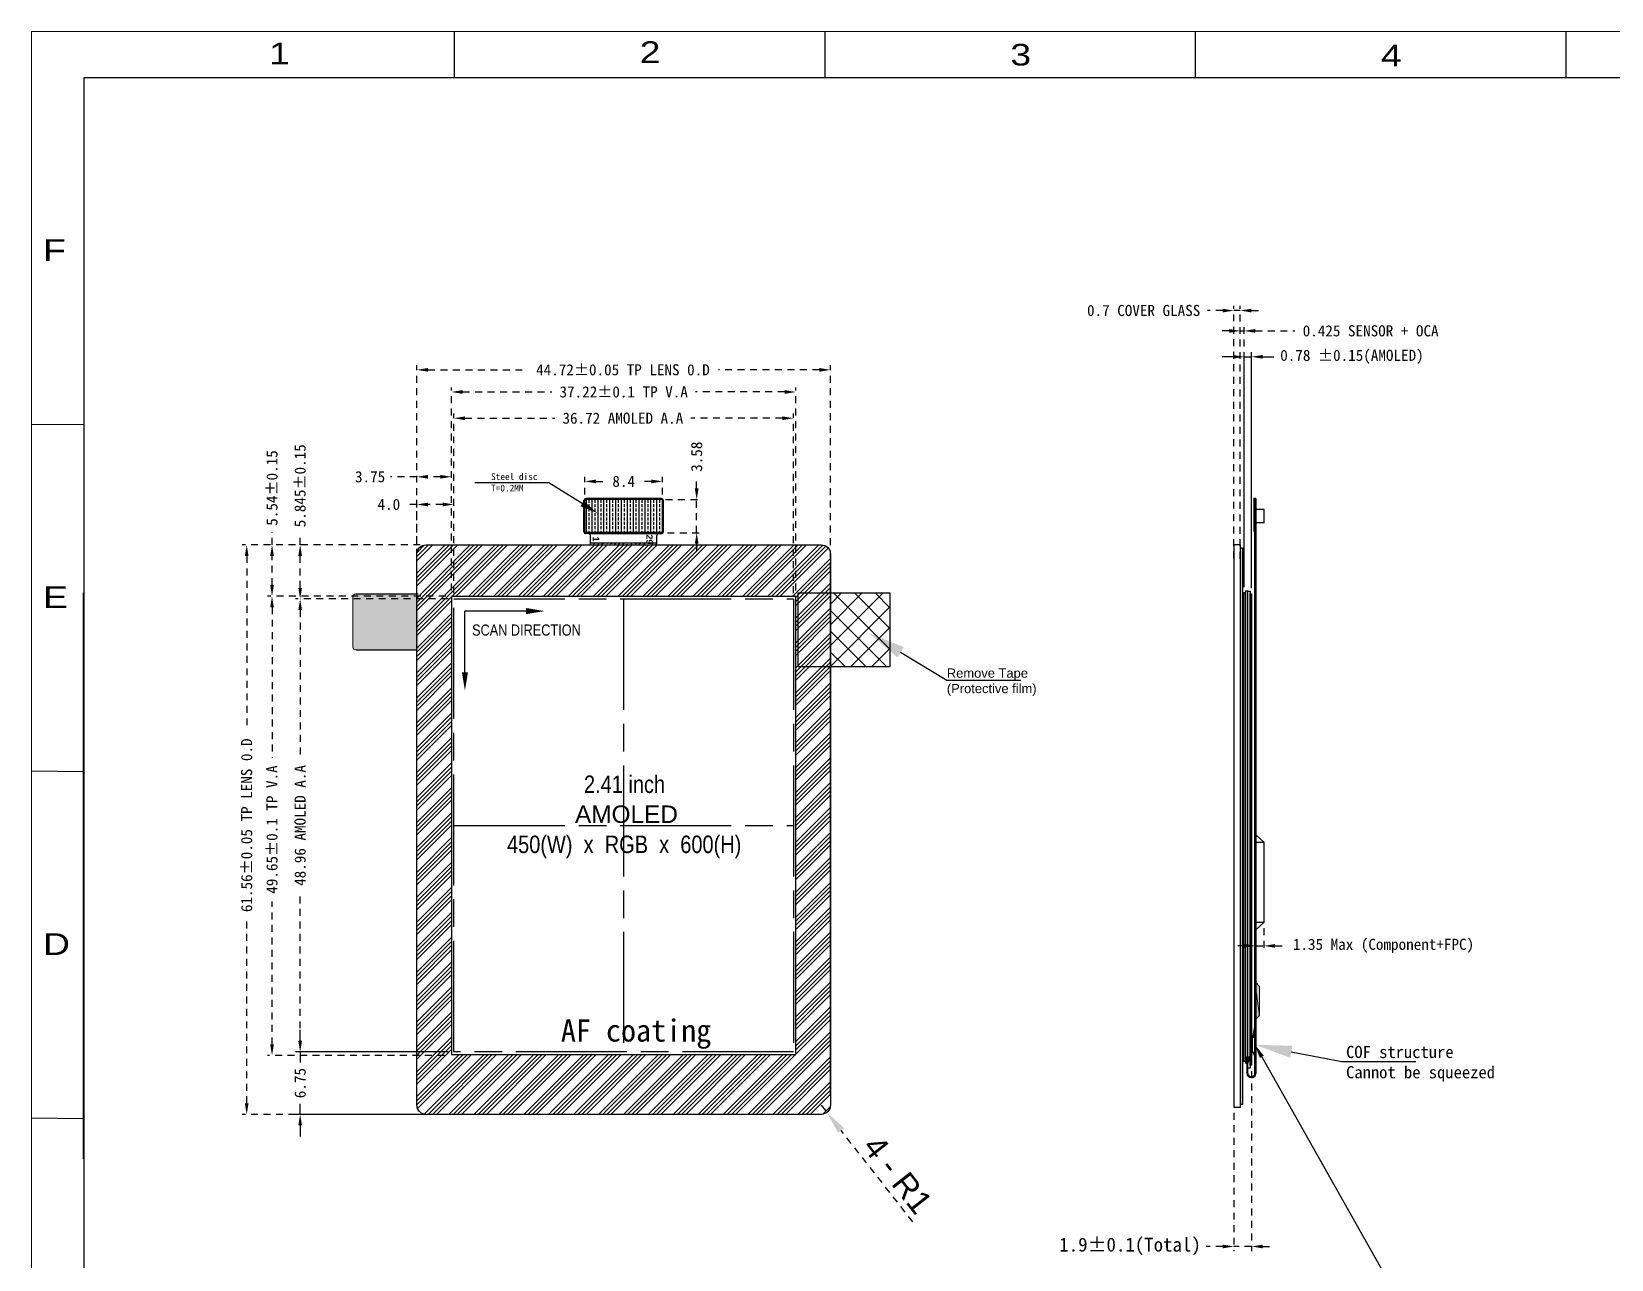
# Model space of a CAD drawing. Header units: millimetres. Extents: x 13 to 345, y 14 to 248.
# Drawn here: x 13.4 to 184.2, y 115.6 to 248.3 of the extents above; entities that cross this region are included whole.
import ezdxf
from ezdxf import colors
from ezdxf.entities.mleader import LeaderData, LeaderLine
from ezdxf.math import Vec2, Vec3

# ---------------------------------------------------------------- set-up
doc = ezdxf.new("R2010")
doc.units = ezdxf.units.MM
doc.linetypes.add('AM_ISO08W050', pattern=[18, 12, -1.5, 3, -1.5])
doc.linetypes.add('JIS_02_0.7', pattern=[1.35, 0.75, -0.6])
doc.layers.get('Defpoints').update_dxf_attribs({"lineweight": 13})
for name, color, linetype in [('BL', 7, 'Continuous'), ('C00-00-00', 7, 'Continuous'), ('Cover lens', 6, 'Continuous'), ('DIM', 120, 'Continuous'), ('TEXT', 2, 'Continuous')]:
    doc.layers.add(name, color=color, linetype=linetype)
doc.layers.add('C00-FF-00', color=3, linetype='Continuous', true_color=0x00ff00)
doc.styles.add('Arial_Bold', font='arialbd.ttf', dxfattribs={"height": 0.2})
doc.styles.get("Standard").update_dxf_attribs({"font": 'arial.ttf'})
doc.styles.add('TEXTSTYLE_1', font='gdt_____.ttf', dxfattribs={"width": 0.8})
doc.styles.add('宋体', font='SimSun.ttf')
doc.styles.add('數字', font='ARIALN.TTF')
doc.styles.add('样式 1', font='SimSun.ttf')
doc.dimstyles.new('ISO-25', dxfattribs={"dimtxt": 2.5, "dimasz": 2.5, "dimexe": 1.25, "dimexo": 0.625, "dimtad": 1, "dimtxsty": 'Standard', "dimcen": 2.5, "dimadec": 0, "dimazin": 0, "dimtfac": 1, "dimtmove": 0, "dimatfit": 3, "dimfxl": 1, "dimarcsym": 0})
doc.dimstyles.new('ISO-25$0', dxfattribs={"dimtxt": 1.2, "dimasz": 1.2, "dimexe": 0.5, "dimexo": 0.625, "dimtad": 0, "dimdsep": 46, "dimtxsty": '宋体', "dimcen": 2.5, "dimclrd": 4, "dimclre": 4, "dimclrt": 4, "dimadec": 0, "dimazin": 0, "dimtp": 1.2, "dimtm": 1.2, "dimtfac": 1, "dimtmove": 0, "dimatfit": 3, "dimfxl": 1, "dimtolj": 1, "dimarcsym": 0})
pattern_1 = [(90, (179.4382, 106.902), (-0.635, 2e-16), []), (90, (179.1207, 106.902), (-0.635, 2e-16), [0.3175, -0.15875])]

# ---------------------------------------------------------------- blocks, each defined once
blk = doc.blocks.new('*D134')
at = {"color": 4, "linetype": 'JIS_02_0.7', "lineweight": -2, "transparency": 16777216}
for p, q in [((142.9, 215.97), (141.7, 215.97)), ((144.1, 191.34), (144.1, 216.47)), ((144.1, 215.97), (144.53, 215.97)), ((144.53, 191.34), (144.53, 216.47)), ((145.73, 215.97), (149.99, 215.97))]:
    blk.add_line(p, q, dxfattribs=at)
at = {"color": 4, "linetype": 'JIS_02_0.7', "transparency": 16777216}
for points in [[(142.9, 216.17), (142.9, 215.77), (144.1, 215.97)], [(145.73, 216.17), (145.73, 215.77), (144.53, 215.97)]]:
    blk.add_solid(points, dxfattribs=at)
at = {"layer": 'Defpoints', "color": 0, "linetype": 'JIS_02_0.7', "transparency": 16777216}
for p in [(144.53, 215.97), (144.1, 190.71), (144.53, 190.71)]:
    blk.add_point(p, dxfattribs=at)
at = {"color": 4, "linetype": 'JIS_02_0.7', "transparency": 16777216, "insert": (158.19, 215.97), "char_height": 1.2, "attachment_point": 5, "style": '宋体'}
blk.add_mtext('\\A1;0.425 SENSOR + OCA', dxfattribs=at)
blk = doc.blocks.new('*D133')
at = {"color": 4, "linetype": 'JIS_02_0.7', "lineweight": -2, "transparency": 16777216}
for p, q in [((143.4, 191.36), (143.4, 218.67)), ((144.1, 191.34), (144.1, 218.67)), ((142.2, 218.17), (140.55, 218.17)), ((144.1, 218.17), (143.4, 218.17)), ((145.3, 218.17), (146.5, 218.17))]:
    blk.add_line(p, q, dxfattribs=at)
at = {"color": 4, "linetype": 'JIS_02_0.7', "transparency": 16777216}
for points in [[(142.2, 218.37), (142.2, 217.97), (143.4, 218.17)], [(145.3, 218.37), (145.3, 217.97), (144.1, 218.17)]]:
    blk.add_solid(points, dxfattribs=at)
at = {"layer": 'Defpoints', "color": 0, "linetype": 'JIS_02_0.7', "transparency": 16777216}
for p in [(144.1, 218.17), (143.4, 190.74), (144.1, 190.71)]:
    blk.add_point(p, dxfattribs=at)
at = {"color": 4, "linetype": 'JIS_02_0.7', "transparency": 16777216, "insert": (133.65, 218.17), "char_height": 1.2, "attachment_point": 5, "style": '宋体'}
blk.add_mtext('\\A1;0.7 COVER GLASS', dxfattribs=at)
blk = doc.blocks.new('*D135')
at = {"color": 0, "linetype": 'JIS_02_0.7', "lineweight": -2, "transparency": 16777216}
for p, q in [((98.79, 132.28), (99.4, 131.5)), ((108.7, 119.65), (100.95, 129.53))]:
    blk.add_line(p, q, dxfattribs=at)
at = {"color": 0, "linetype": 'JIS_02_0.7', "transparency": 16777216}
blk.add_solid([(101.27, 129.79), (100.62, 129.27), (99.4, 131.5)], dxfattribs=at)
at = {"layer": 'Defpoints', "color": 0, "linetype": 'JIS_02_0.7', "transparency": 16777216}
for p in [(98.79, 132.28), (99.4, 131.5)]:
    blk.add_point(p, dxfattribs=at)
at = {"color": 0, "linetype": 'JIS_02_0.7', "transparency": 16777216, "insert": (107.08, 124.77), "char_height": 2.5, "attachment_point": 5, "rotation": 308.1144}
blk.add_mtext('4 - R1', dxfattribs=at)
blk = doc.blocks.new('*D136')
at = {"color": 4, "lineweight": -2, "transparency": 16777216}
for p, q in [((144.53, 188.27), (144.53, 213.67)), ((145.31, 188.17), (145.31, 213.67)), ((143.33, 213.17), (142.13, 213.17)), ((144.53, 213.17), (145.31, 213.17)), ((146.51, 213.17), (147.71, 213.17))]:
    blk.add_line(p, q, dxfattribs=at)
at = {"color": 4, "transparency": 16777216}
for points in [[(143.33, 213.37), (143.33, 212.97), (144.53, 213.17)], [(146.51, 213.37), (146.51, 212.97), (145.31, 213.17)]]:
    blk.add_solid(points, dxfattribs=at)
at = {"layer": 'Defpoints', "color": 0, "transparency": 16777216}
for p in [(145.31, 213.17), (144.53, 187.64), (145.31, 187.54)]:
    blk.add_point(p, dxfattribs=at)
at = {"color": 4, "transparency": 16777216, "insert": (156.17, 213.17), "char_height": 1.2, "attachment_point": 5, "style": '宋体'}
blk.add_mtext('\\A1;0.78 %%P0.15(AMOLED)', dxfattribs=at)
blk = doc.blocks.new('*D137')
at = {"color": 4, "linetype": 'JIS_02_0.7', "lineweight": -2, "transparency": 16777216}
for p, q in [((145.78, 151.39), (145.78, 148.99)), ((146.66, 151.39), (146.66, 148.99)), ((144.58, 149.49), (143.38, 149.49)), ((145.78, 149.49), (146.66, 149.49)), ((147.86, 149.49), (149.06, 149.49))]:
    blk.add_line(p, q, dxfattribs=at)
at = {"color": 4, "linetype": 'JIS_02_0.7', "transparency": 16777216}
for points in [[(144.58, 149.69), (144.58, 149.29), (145.78, 149.49)], [(147.86, 149.69), (147.86, 149.29), (146.66, 149.49)]]:
    blk.add_solid(points, dxfattribs=at)
at = {"layer": 'Defpoints', "color": 0, "linetype": 'JIS_02_0.7', "transparency": 16777216}
for p in [(145.78, 152.02), (146.66, 152.02), (146.66, 149.49)]:
    blk.add_point(p, dxfattribs=at)
at = {"color": 4, "linetype": 'JIS_02_0.7', "transparency": 16777216, "insert": (159.58, 149.49), "char_height": 1.2, "attachment_point": 5, "style": '宋体'}
blk.add_mtext('\\A1;1.35 Max (Component+FPC)', dxfattribs=at)
blk = doc.blocks.new('*D148')
at = {"color": 4, "linetype": 'JIS_02_0.7', "lineweight": -2, "transparency": 16777216}
for p, q in [((85.32, 198.94), (85.32, 200.14)), ((81.95, 197.74), (85.82, 197.74)), ((85.32, 194.16), (85.32, 197.74)), ((82.15, 194.16), (85.82, 194.16)), ((85.32, 192.96), (85.32, 191.76))]:
    blk.add_line(p, q, dxfattribs=at)
at = {"color": 4, "linetype": 'JIS_02_0.7', "transparency": 16777216}
for points in [[(85.12, 198.94), (85.52, 198.94), (85.32, 197.74)], [(85.12, 192.96), (85.52, 192.96), (85.32, 194.16)]]:
    blk.add_solid(points, dxfattribs=at)
at = {"layer": 'Defpoints', "color": 0, "linetype": 'JIS_02_0.7', "transparency": 16777216}
for p in [(81.33, 197.74), (85.32, 197.74), (81.53, 194.16)]:
    blk.add_point(p, dxfattribs=at)
at = {"color": 4, "linetype": 'JIS_02_0.7', "transparency": 16777216, "insert": (85.32, 202.37), "char_height": 1.2, "attachment_point": 5, "rotation": 90, "style": '宋体'}
blk.add_mtext('\\A1;3.58', dxfattribs=at)
blk = doc.blocks.new('*D149')
at = {"color": 4, "linetype": 'JIS_02_0.7', "lineweight": -2, "transparency": 16777216}
for p, q in [((73.23, 198.27), (73.23, 200.2)), ((81.63, 198.27), (81.63, 200.2)), ((74.43, 199.7), (75.59, 199.7)), ((80.43, 199.7), (79.26, 199.7))]:
    blk.add_line(p, q, dxfattribs=at)
at = {"color": 4, "linetype": 'JIS_02_0.7', "transparency": 16777216}
for points in [[(74.43, 199.9), (74.43, 199.5), (73.23, 199.7)], [(80.43, 199.9), (80.43, 199.5), (81.63, 199.7)]]:
    blk.add_solid(points, dxfattribs=at)
at = {"layer": 'Defpoints', "color": 0, "linetype": 'JIS_02_0.7', "transparency": 16777216}
for p in [(73.23, 199.7), (73.23, 197.64), (81.63, 197.64)]:
    blk.add_point(p, dxfattribs=at)
at = {"color": 4, "linetype": 'JIS_02_0.7', "transparency": 16777216, "insert": (77.43, 199.7), "char_height": 1.2, "attachment_point": 5, "style": '宋体'}
blk.add_mtext('\\A1;8.4', dxfattribs=at)
blk = doc.blocks.new('*D151')
at = {"color": 4, "linetype": 'JIS_02_0.7', "lineweight": -2, "transparency": 16777216}
for p, q in [((58.19, 187.3), (38.91, 187.3)), ((39.41, 186.1), (39.41, 169.86)), ((39.41, 138.85), (39.41, 154.28)), ((58.04, 137.65), (38.91, 137.65))]:
    blk.add_line(p, q, dxfattribs=at)
at = {"color": 4, "linetype": 'JIS_02_0.7', "transparency": 16777216}
for points in [[(39.21, 186.1), (39.61, 186.1), (39.41, 187.3)], [(39.21, 138.85), (39.61, 138.85), (39.41, 137.65)]]:
    blk.add_solid(points, dxfattribs=at)
at = {"layer": 'Defpoints', "color": 0, "linetype": 'JIS_02_0.7', "transparency": 16777216}
for p in [(58.82, 187.3), (39.41, 137.65), (58.67, 137.65)]:
    blk.add_point(p, dxfattribs=at)
at = {"color": 4, "linetype": 'JIS_02_0.7', "transparency": 16777216, "insert": (39.41, 162.07), "char_height": 1.2, "attachment_point": 5, "rotation": 90, "style": '宋体'}
blk.add_mtext('\\A1;49.65%%P0.1 TP V.A', dxfattribs=at)
blk = doc.blocks.new('*D152')
at = {"color": 4, "linetype": 'JIS_02_0.7', "lineweight": -2, "transparency": 16777216}
for p, q in [((55.44, 192.84), (36.17, 192.84)), ((36.67, 191.64), (36.67, 172.85)), ((36.67, 132.48), (36.67, 152.22)), ((55.44, 131.28), (36.17, 131.28))]:
    blk.add_line(p, q, dxfattribs=at)
at = {"color": 4, "linetype": 'JIS_02_0.7', "transparency": 16777216}
for points in [[(36.47, 191.64), (36.87, 191.64), (36.67, 192.84)], [(36.47, 132.48), (36.87, 132.48), (36.67, 131.28)]]:
    blk.add_solid(points, dxfattribs=at)
at = {"layer": 'Defpoints', "color": 0, "linetype": 'JIS_02_0.7', "transparency": 16777216}
for p in [(56.07, 192.84), (36.67, 131.28), (56.07, 131.28)]:
    blk.add_point(p, dxfattribs=at)
at = {"color": 4, "linetype": 'JIS_02_0.7', "transparency": 16777216, "insert": (36.67, 162.53), "char_height": 1.2, "attachment_point": 5, "rotation": 90, "style": '宋体'}
blk.add_mtext('\\A1;61.56%%P0.05 TP LENS 0.D', dxfattribs=at)
blk = doc.blocks.new('*D153')
at = {"color": 4, "linetype": 'JIS_02_0.7', "lineweight": -2, "transparency": 16777216}
for p, q in [((42.45, 192.84), (42.45, 194.04)), ((55.44, 192.84), (41.95, 192.84)), ((42.45, 188.19), (42.45, 191.64)), ((58.44, 186.99), (41.95, 186.99))]:
    blk.add_line(p, q, dxfattribs=at)
at = {"color": 4, "linetype": 'JIS_02_0.7', "transparency": 16777216}
for points in [[(42.25, 191.64), (42.65, 191.64), (42.45, 192.84)], [(42.25, 188.19), (42.65, 188.19), (42.45, 186.99)]]:
    blk.add_solid(points, dxfattribs=at)
at = {"layer": 'Defpoints', "color": 0, "linetype": 'JIS_02_0.7', "transparency": 16777216}
for p in [(56.07, 192.84), (42.45, 186.99), (59.07, 186.99)]:
    blk.add_point(p, dxfattribs=at)
at = {"color": 4, "linetype": 'JIS_02_0.7', "transparency": 16777216, "insert": (42.45, 199.23), "char_height": 1.2, "attachment_point": 5, "rotation": 90, "style": '宋体'}
blk.add_mtext('\\A1;5.845%%P0.15', dxfattribs=at)
blk = doc.blocks.new('*D154')
at = {"color": 4, "linetype": 'JIS_02_0.7', "lineweight": -2, "transparency": 16777216}
for p, q in [((58.82, 187.92), (58.82, 209.87)), ((60.02, 209.37), (69.65, 209.37)), ((94.84, 209.37), (85.2, 209.37)), ((96.04, 187.92), (96.04, 209.87))]:
    blk.add_line(p, q, dxfattribs=at)
at = {"color": 4, "linetype": 'JIS_02_0.7', "transparency": 16777216}
for points in [[(60.02, 209.57), (60.02, 209.17), (58.82, 209.37)], [(94.84, 209.57), (94.84, 209.17), (96.04, 209.37)]]:
    blk.add_solid(points, dxfattribs=at)
at = {"layer": 'Defpoints', "color": 0, "linetype": 'JIS_02_0.7', "transparency": 16777216}
for p in [(96.04, 209.37), (58.82, 187.3), (96.04, 187.3)]:
    blk.add_point(p, dxfattribs=at)
at = {"color": 4, "linetype": 'JIS_02_0.7', "transparency": 16777216, "insert": (77.43, 209.37), "char_height": 1.2, "attachment_point": 5, "style": '宋体'}
blk.add_mtext('\\A1;37.22%%P0.1 TP V.A', dxfattribs=at)
blk = doc.blocks.new('*D155')
at = {"color": 4, "linetype": 'JIS_02_0.7', "lineweight": -2, "transparency": 16777216}
for p, q in [((55.07, 191.47), (55.07, 212.26)), ((99.79, 191.47), (99.79, 212.26)), ((56.27, 211.76), (67.03, 211.76)), ((98.59, 211.76), (87.68, 211.76))]:
    blk.add_line(p, q, dxfattribs=at)
at = {"color": 4, "linetype": 'JIS_02_0.7', "transparency": 16777216}
for points in [[(56.27, 211.96), (56.27, 211.56), (55.07, 211.76)], [(98.59, 211.96), (98.59, 211.56), (99.79, 211.76)]]:
    blk.add_solid(points, dxfattribs=at)
at = {"layer": 'Defpoints', "color": 0, "linetype": 'JIS_02_0.7', "transparency": 16777216}
for p in [(99.79, 211.76), (55.07, 190.84), (99.79, 190.84)]:
    blk.add_point(p, dxfattribs=at)
at = {"color": 4, "linetype": 'JIS_02_0.7', "transparency": 16777216, "insert": (77.35, 211.76), "char_height": 1.2, "attachment_point": 5, "style": '宋体'}
blk.add_mtext('\\A1;44.72%%P0.05 TP LENS 0.D', dxfattribs=at)
blk = doc.blocks.new('*D156')
at = {"color": 4, "linetype": 'JIS_02_0.7', "lineweight": -2, "transparency": 16777216}
for p, q in [((58.44, 186.99), (41.95, 186.99)), ((42.45, 185.79), (42.45, 169.88)), ((42.45, 139.23), (42.45, 155.14)), ((58.44, 138.03), (41.95, 138.03))]:
    blk.add_line(p, q, dxfattribs=at)
at = {"color": 4, "linetype": 'JIS_02_0.7', "transparency": 16777216}
for points in [[(42.25, 185.79), (42.65, 185.79), (42.45, 186.99)], [(42.25, 139.23), (42.65, 139.23), (42.45, 138.03)]]:
    blk.add_solid(points, dxfattribs=at)
at = {"layer": 'Defpoints', "color": 0, "linetype": 'JIS_02_0.7', "transparency": 16777216}
for p in [(59.07, 186.99), (42.45, 138.03), (59.07, 138.03)]:
    blk.add_point(p, dxfattribs=at)
at = {"color": 4, "linetype": 'JIS_02_0.7', "transparency": 16777216, "insert": (42.45, 162.51), "char_height": 1.2, "attachment_point": 5, "rotation": 90, "style": '宋体'}
blk.add_mtext('\\A1;48.96 AMOLED A.A', dxfattribs=at)
blk = doc.blocks.new('*D157')
at = {"color": 4, "linetype": 'JIS_02_0.7', "lineweight": -2, "transparency": 16777216}
for p, q in [((59.07, 187.62), (59.07, 207.03)), ((95.79, 187.62), (95.79, 207.03)), ((60.27, 206.53), (69.99, 206.53)), ((94.59, 206.53), (84.68, 206.53))]:
    blk.add_line(p, q, dxfattribs=at)
at = {"color": 4, "linetype": 'JIS_02_0.7', "transparency": 16777216}
for points in [[(60.27, 206.73), (60.27, 206.33), (59.07, 206.53)], [(94.59, 206.73), (94.59, 206.33), (95.79, 206.53)]]:
    blk.add_solid(points, dxfattribs=at)
at = {"layer": 'Defpoints', "color": 0, "linetype": 'JIS_02_0.7', "transparency": 16777216}
for p in [(95.79, 206.53), (59.07, 186.99), (95.79, 186.99)]:
    blk.add_point(p, dxfattribs=at)
at = {"color": 4, "linetype": 'JIS_02_0.7', "transparency": 16777216, "insert": (77.34, 206.53), "char_height": 1.2, "attachment_point": 5, "style": '宋体'}
blk.add_mtext('\\A1;36.72 AMOLED A.A', dxfattribs=at)
blk = doc.blocks.new('*D158')
at = {"color": 4, "linetype": 'JIS_02_0.7', "lineweight": -2, "transparency": 16777216}
for p, q in [((55.07, 197.21), (53.87, 197.21)), ((55.07, 187.62), (55.07, 197.71)), ((57.87, 197.21), (56.27, 197.21)), ((59.07, 187.62), (59.07, 197.71))]:
    blk.add_line(p, q, dxfattribs=at)
at = {"color": 4, "linetype": 'JIS_02_0.7', "transparency": 16777216}
for points in [[(56.27, 197.41), (56.27, 197.01), (55.07, 197.21)], [(57.87, 197.41), (57.87, 197.01), (59.07, 197.21)]]:
    blk.add_solid(points, dxfattribs=at)
at = {"layer": 'Defpoints', "color": 0, "linetype": 'JIS_02_0.7', "transparency": 16777216}
for p in [(59.07, 197.21), (55.07, 186.99), (59.07, 186.99)]:
    blk.add_point(p, dxfattribs=at)
at = {"color": 4, "linetype": 'JIS_02_0.7', "transparency": 16777216, "insert": (52.04, 197.21), "char_height": 1.2, "attachment_point": 5, "style": '宋体'}
blk.add_mtext('\\A1;4.0', dxfattribs=at)
blk = doc.blocks.new('*D159')
at = {"color": 4, "linetype": 'JIS_02_0.7', "lineweight": -2, "transparency": 16777216}
for p, q in [((55.07, 200.2), (52.23, 200.2)), ((55.07, 191.47), (55.07, 200.7)), ((57.62, 200.2), (56.27, 200.2)), ((58.82, 187.92), (58.82, 200.7))]:
    blk.add_line(p, q, dxfattribs=at)
at = {"color": 4, "linetype": 'JIS_02_0.7', "transparency": 16777216}
for points in [[(56.27, 200.4), (56.27, 200), (55.07, 200.2)], [(57.62, 200.4), (57.62, 200), (58.82, 200.2)]]:
    blk.add_solid(points, dxfattribs=at)
at = {"layer": 'Defpoints', "color": 0, "linetype": 'JIS_02_0.7', "transparency": 16777216}
for p in [(58.82, 200.2), (55.07, 190.84), (58.82, 187.3)]:
    blk.add_point(p, dxfattribs=at)
at = {"color": 4, "linetype": 'JIS_02_0.7', "transparency": 16777216, "insert": (50.01, 200.2), "char_height": 1.2, "attachment_point": 5, "style": '宋体'}
blk.add_mtext('\\A1;3.75', dxfattribs=at)
blk = doc.blocks.new('*D160')
at = {"color": 4, "linetype": 'JIS_02_0.7', "lineweight": -2, "transparency": 16777216}
for p, q in [((39.41, 192.84), (39.41, 194.22)), ((55.44, 192.84), (38.91, 192.84)), ((39.41, 188.5), (39.41, 191.64)), ((58.19, 187.3), (38.91, 187.3))]:
    blk.add_line(p, q, dxfattribs=at)
at = {"color": 4, "linetype": 'JIS_02_0.7', "transparency": 16777216}
for points in [[(39.21, 191.64), (39.61, 191.64), (39.41, 192.84)], [(39.21, 188.5), (39.61, 188.5), (39.41, 187.3)]]:
    blk.add_solid(points, dxfattribs=at)
at = {"layer": 'Defpoints', "color": 0, "linetype": 'JIS_02_0.7', "transparency": 16777216}
for p in [(56.07, 192.84), (39.41, 187.3), (58.82, 187.3)]:
    blk.add_point(p, dxfattribs=at)
at = {"color": 4, "linetype": 'JIS_02_0.7', "transparency": 16777216, "insert": (39.41, 198.99), "char_height": 1.2, "attachment_point": 5, "rotation": 90, "style": '宋体'}
blk.add_mtext('\\A1;5.54%%P0.15', dxfattribs=at)
blk = doc.blocks.new('*D161')
at = {"color": 4, "lineweight": -2, "transparency": 16777216}
for p, q in [((42.45, 139.23), (42.45, 140.43)), ((58.44, 138.03), (41.95, 138.03)), ((42.45, 138.03), (42.45, 136.89)), ((42.45, 131.28), (42.45, 132.43)), ((58.44, 131.28), (41.95, 131.28)), ((42.45, 130.08), (42.45, 128.88))]:
    blk.add_line(p, q, dxfattribs=at)
at = {"color": 4, "transparency": 16777216}
for points in [[(42.25, 139.23), (42.65, 139.23), (42.45, 138.03)], [(42.25, 130.08), (42.65, 130.08), (42.45, 131.28)]]:
    blk.add_solid(points, dxfattribs=at)
at = {"layer": 'Defpoints', "color": 0, "transparency": 16777216}
for p in [(59.07, 138.03), (42.45, 131.28), (59.07, 131.28)]:
    blk.add_point(p, dxfattribs=at)
at = {"color": 4, "transparency": 16777216, "insert": (42.45, 134.66), "char_height": 1.2, "attachment_point": 5, "rotation": 90, "style": '宋体'}
blk.add_mtext('\\A1;6.75', dxfattribs=at)
blk = doc.blocks.new('*D162')
at = {"layer": 'Defpoints', "color": 0, "linetype": 'JIS_02_0.7', "transparency": 16777216}
for p in [(145.31, 136.58), (143.4, 132.07), (145.31, 117)]:
    blk.add_point(p, dxfattribs=at)
at = {"layer": 'DIM', "color": 4, "linetype": 'JIS_02_0.7', "lineweight": -2, "transparency": 16777216}
for p, q in [((145.31, 135.96), (145.31, 116.5)), ((143.4, 131.45), (143.4, 116.5)), ((142.2, 117), (140.41, 117)), ((145.31, 117), (143.4, 117)), ((146.51, 117), (147.71, 117))]:
    blk.add_line(p, q, dxfattribs=at)
at = {"layer": 'DIM', "color": 4, "linetype": 'JIS_02_0.7', "transparency": 16777216}
for points in [[(142.2, 117.2), (142.2, 116.8), (143.4, 117)], [(146.51, 117.2), (146.51, 116.8), (145.31, 117)]]:
    blk.add_solid(points, dxfattribs=at)
at = {"layer": 'DIM', "color": 4, "linetype": 'JIS_02_0.7', "lineweight": 5, "transparency": 16777216, "insert": (132.18, 117), "char_height": 1.5, "attachment_point": 5, "style": '宋体'}
blk.add_mtext('\\A1;1.9%%P0.1(Total)', dxfattribs=at)

msp = doc.modelspace()

# ---------------------------------------------------------------- hatches: boundary and pattern name
at = {"true_color": 0x7aafdf}
h = msp.add_hatch(dxfattribs=at)
h.set_pattern_fill('BRASS', color=143, scale=0.1, angle=90)
h.set_pattern_definition(pattern_1)
h.paths.add_polyline_path([(73.3263, 197.7442, 0.41421356), (73.2263, 197.6442), (73.2263, 194.2622, 0.41421356), (73.3263, 194.1622), (81.5263, 194.1622, 0.41421356), (81.6263, 194.2622), (81.6263, 197.6442, 0.41421356), (81.5263, 197.7442)])
h = msp.add_hatch(dxfattribs=at)
h.set_pattern_fill('BRASS', color=143, scale=0.1, angle=90)
h.set_pattern_definition(pattern_1)
h.paths.add_polyline_path([(73.3263, 197.7442, 0.41421356), (73.2263, 197.6442), (73.2263, 194.2622, 0.41421356), (73.3263, 194.1622), (81.5263, 194.1622, 0.41421356), (81.6263, 194.2622), (81.6263, 197.6442, 0.41421356), (81.5263, 197.7442)])
at = {"true_color": 0xf26722}
h = msp.add_hatch(dxfattribs=at)
h.set_pattern_fill('ANSI36', color=30, scale=0.1, angle=180)
h.set_pattern_definition([(225, (264.97745, 271.867), (-0.1683798, -0.6173926), [0.79375, -0.15875, 0, -0.15875])])
h.paths.add_polyline_path([(73.8498, 191.8031), (73.8498, 190.9082), (74.9062, 190.9082), (74.9062, 191.8031)], flags=24)
h.paths.add_polyline_path([(79.6794, 193.8692), (79.6794, 192.4254), (80.7545, 192.4254), (80.7545, 193.8692)], flags=9)
h.paths.add_polyline_path([(79.6536, 192.1421), (79.6536, 190.6985), (80.7279, 190.6985), (80.7279, 192.1421)], flags=24)
h.paths.add_polyline_path([(73.8263, 192.8395), (81.0263, 192.8395), (81.0263, 193.0622), (73.8263, 193.0622)])
at = {"true_color": 0x2776bb}
h = msp.add_hatch(dxfattribs=at)
h.set_pattern_fill('ANSI34', color=152, scale=0.1)
h.paths.add_polyline_path([(99.7863, 191.8395, 0.41421356), (98.7863, 192.8395), (78.8166, 192.8395), (77.4263, 192.8395), (77.4263, 187.2642), (96.0363, 187.2642), (96.0363, 137.7642), (58.8163, 137.7642), (58.8163, 187.2642), (77.4263, 187.2642), (77.4263, 192.8395), (56.0663, 192.8395, 0.41421356), (55.0663, 191.8395), (55.0663, 132.2795, 0.41421356), (56.0663, 131.2795), (98.7863, 131.2795, 0.41421356), (99.7863, 132.2795)])
h = msp.add_hatch(dxfattribs=at)
h.set_pattern_fill('TRANS', color=152, scale=0.02)
h.set_pattern_definition([(0, (10.17846, 9.55505), (0, 0.127), []), (0, (10.17846, 9.61855), (0, 0.127), [0.0635, -0.0635])])
h.paths.add_polyline_path([(144.3538, 192.5195), (144.1038, 192.5195), (144.1038, 132.3533), (144.3538, 132.3533)])
h = msp.add_hatch()
h.set_pattern_fill('ANSI36', color=5, scale=0.02)
h.set_pattern_definition([(45, (-95.32294, -22.76321), (0.03367596, 0.123478522), [0.15875, -0.03175, 0, -0.03175])])
h.paths.add_polyline_path([(55.2163, 181.4938), (55.2163, 187.5442), (48.452, 187.5442, 0.41421356), (48.152, 187.2442), (48.152, 181.7938, 0.41421356), (48.452, 181.4938)])
at = {"true_color": 0xed1f24}
h = msp.add_hatch(dxfattribs=at)
h.set_pattern_fill('ANSI37', color=240, scale=0.5)
h.set_pattern_definition([(45, (-52.1063, 0.8761), (-1.122532, 1.122532), []), (135, (-52.1063, 0.8761), (-1.122532, -1.122532), [])])
h.paths.add_polyline_path([(106.2169, 187.6442), (106.2169, 179.6442), (99.7863, 179.6442), (99.7863, 187.6442)])
h = msp.add_hatch(color=3)
h.dxf.hatch_style = 2
h.paths.add_polyline_path([(145.6876, 140.9063), (145.6876, 139.5914), (145.426, 139.5914)])
h = msp.add_hatch(color=3)
h.dxf.hatch_style = 2
h.paths.add_polyline_path([(145.6876, 138.0133), (145.6876, 137.4869), (145.426, 138.0133)])
at = {"layer": 'C00-00-00'}
h = msp.add_hatch(color=256, dxfattribs=at)
h.dxf.hatch_style = 2
h.paths.add_polyline_path([(145.7776, 145.521), (145.7776, 144.7971), (146.1808, 141.9592), (146.1808, 145.1153)])
h = msp.add_hatch(color=256, dxfattribs=at)
h.dxf.hatch_style = 2
h.paths.add_polyline_path([(145.7776, 144.7971), (145.7776, 141.5535), (146.1808, 141.9592)])
h = msp.add_hatch(color=256, dxfattribs=at)
h.dxf.hatch_style = 2
h.paths.add_polyline_path([(144.926, 136.7587), (144.926, 137.5484), (145.1758, 137.5484)])

# ---------------------------------------------------------------- linework, layer by layer
at = {"color": 7, "linetype": 'Continuous'}
for p, q in [((59.1321, 243.3294), (59.1321, 248.3247)), ((99.2022, 243.3294), (99.2022, 248.3247)), ((139.2724, 243.3294), (139.2724, 248.3247)), ((179.3425, 243.3294), (179.3425, 248.3247)), ((339.6232, 243.3294), (19.0619, 243.3294)), ((19.0619, 243.3294), (19.0619, 18.2918)), ((19.0619, 205.8231), (13.4133, 205.8676)), ((19.0619, 168.3168), (13.4133, 168.3614)), ((19.0619, 130.8106), (13.4133, 130.8551))]:
    msp.add_line(p, q, dxfattribs=at)
at = {"color": 2}
for p, q in [((73.1263, 194.2622), (73.1263, 197.6442)), ((73.1263, 194.2622), (73.1263, 197.6442)), ((81.7263, 194.2622), (81.7263, 197.6442)), ((73.6263, 194.0622), (73.3263, 194.0622)), ((73.6263, 194.0622), (73.3263, 194.0622)), ((73.8263, 192.8395), (73.8263, 193.8622)), ((73.8263, 192.8395), (73.8263, 193.8622)), ((81.0263, 192.8395), (81.0263, 193.8622)), ((81.0263, 192.8395), (81.0263, 193.8622)), ((81.2263, 194.0622), (81.5263, 194.0622))]:
    msp.add_line(p, q, dxfattribs=at)
for p, q in [((73.2263, 194.2622), (73.2263, 197.6442)), ((73.2263, 194.2622), (73.2263, 197.6442)), ((81.5263, 197.7442), (73.3263, 197.7442)), ((81.5263, 197.7442), (73.3263, 197.7442)), ((81.6263, 194.2622), (81.6263, 197.6442)), ((145.6576, 197.8395), (145.5376, 197.8395)), ((145.7776, 197.8395), (145.5776, 197.8395)), ((145.5776, 197.8395), (145.5776, 194.3395)), ((145.7776, 197.8395), (145.6576, 197.8395)), ((145.677, 135.6796), (145.6576, 197.8395)), ((145.6576, 197.8395), (145.7776, 197.8395)), ((145.7776, 197.8395), (145.7776, 135.6794)), ((81.5263, 194.1622), (73.3263, 194.1622)), ((73.6263, 194.1622), (73.3263, 194.1622)), ((81.5263, 194.1622), (73.3263, 194.1622)), ((73.6263, 194.1622), (73.3263, 194.1622)), ((81.2263, 194.1622), (81.5263, 194.1622)), ((145.5776, 194.3395), (145.7776, 194.3395)), ((144.1038, 192.5195), (144.3538, 192.5195)), ((146.6576, 160.7), (145.7776, 161.4896)), ((146.6576, 160.4368), (146.6576, 152.282)), ((146.6576, 152.0187), (145.7776, 151.2291)), ((144.9458, 137.5484), (144.8258, 137.5484)), ((144.8258, 135.6795), (144.8258, 137.5484)), ((144.9258, 135.6795), (144.9258, 137.9447)), ((144.9258, 136.2842), (144.8258, 136.2842)), ((145.2258, 135.3795), (145.377, 135.3795)), ((145.3776, 135.2795), (145.2258, 135.2795))]:
    msp.add_line(p, q)
at = {"color": 3}
for p, q in [((146.6676, 196.6585), (145.7676, 196.6585)), ((146.6676, 195.2385), (146.6676, 196.6585)), ((146.6676, 195.2385), (145.7676, 195.2385)), ((73.8263, 193.0622), (81.0263, 193.0622)), ((73.8263, 193.0622), (81.0263, 193.0622)), ((73.8263, 193.0622), (81.0263, 193.0622)), ((73.8263, 193.0622), (81.0263, 193.0622))]:
    msp.add_line(p, q, dxfattribs=at)
at = {"color": 6}
msp.add_line((73.6263, 194.0622), (81.2263, 194.0622), dxfattribs=at)
msp.add_line((73.6263, 194.0622), (81.2263, 194.0622), dxfattribs=at)
at = {"color": 143, "true_color": 0x7aafdf}
msp.add_line((99.7863, 133.2842), (99.7863, 190.8442), dxfattribs=at)
at = {"color": 152, "lineweight": 0, "true_color": 0x2776bb}
msp.add_line((48.152, 181.7938), (48.152, 187.2442), dxfattribs=at)
at = {"color": 152, "true_color": 0x2776bb}
for p, q in [((48.452, 187.5442), (55.2163, 187.5442)), ((48.452, 181.4938), (55.0163, 181.4938))]:
    msp.add_line(p, q, dxfattribs=at)
at = {"color": 3, "linetype": 'AM_ISO08W050'}
for p, q in [((77.4263, 186.9942), (77.4263, 138.0342)), ((59.0663, 162.5142), (95.7863, 162.5142))]:
    msp.add_line(p, q, dxfattribs=at)
at = {"color": 3, "lineweight": 0}
for p, q in [((145.6876, 154.4163), (145.6876, 153.1014)), ((145.6876, 153.1014), (145.6876, 154.4163)), ((145.6876, 153.1014), (145.6876, 151.5233)), ((145.6876, 151.5233), (145.6876, 150.9969)), ((145.6876, 150.9969), (145.6876, 151.5233)), ((145.426, 139.5914), (145.6876, 140.9063)), ((145.6876, 140.9063), (145.426, 139.5914)), ((145.6876, 140.9063), (145.6876, 139.5914)), ((145.6876, 139.5914), (145.6876, 140.9063)), ((145.6876, 139.5914), (145.426, 139.5914)), ((145.426, 138.0133), (145.426, 139.5914)), ((145.426, 139.5914), (145.6876, 139.5914)), ((145.426, 139.5914), (145.6876, 139.5914)), ((145.6876, 139.5914), (145.6876, 138.0133)), ((145.6876, 137.4869), (145.426, 138.0133)), ((145.426, 138.0133), (145.6876, 138.0133)), ((145.6876, 138.0133), (145.426, 138.0133)), ((145.6876, 138.0133), (145.426, 138.0133)), ((145.426, 138.0133), (145.6876, 137.4869)), ((145.6876, 138.0133), (145.6876, 137.4869)), ((145.6876, 137.4869), (145.6876, 138.0133))]:
    msp.add_line(p, q, dxfattribs=at)
at = {"lineweight": 0}
msp.add_lwpolyline([(345.0894, 13.7888), (345.0894, 248.3247), (13.4133, 248.3247), (13.4133, 13.7888)], close=True, dxfattribs=at)
at = {"color": 2}
msp.add_lwpolyline([(81.5263, 197.8442), (73.3263, 197.8442)], close=True, dxfattribs=at)
msp.add_lwpolyline([(81.5263, 197.8442), (73.3263, 197.8442)], close=True, dxfattribs=at)
msp.add_lwpolyline([(144.0838, 192.8395), (143.4238, 192.8395, 0.41421386), (143.4038, 192.8195), (143.4038, 132.0733, 0.41421327), (143.4238, 132.0533), (144.0838, 132.0533, 0.41421386), (144.1038, 132.0733), (144.1038, 192.8195, 0.41421327)], format="xyb", close=True)
for points in [[(144.3538, 132.3533), (144.1038, 132.3533), (144.1038, 192.5195), (144.3538, 192.5195)], [(144.3538, 132.3533), (144.1038, 132.3533), (144.1038, 192.5195), (144.3538, 192.5195)], [(144.5288, 187.6442), (144.3538, 187.6442), (144.3538, 137.0042), (144.5288, 137.0042)], [(146.6576, 152.0187), (145.7776, 152.0187), (145.7776, 160.7), (146.6576, 160.7)]]:
    msp.add_lwpolyline(points, close=True)
at = {"color": 3, "linetype": 'AM_ISO08W050'}
msp.add_lwpolyline([(59.0663, 186.9942), (95.7863, 186.9942), (95.7863, 138.0342), (59.0663, 138.0342)], close=True, dxfattribs=at)
at = {"color": 9, "true_color": 0xd19cc7}
msp.add_lwpolyline([(96.2979, 187.6442), (106.2169, 187.6442), (106.2169, 179.6442), (96.2979, 179.6442)], close=True, dxfattribs=at)
at = {"color": 253, "true_color": 0x9898cc}
for points in [[(144.5288, 187.6442), (144.6758, 187.6442), (144.6758, 137.0042), (144.5288, 137.0042)], [(144.9258, 187.8442), (144.6758, 187.8442), (144.6758, 136.8042), (144.9258, 136.8042)], [(144.9258, 187.8442), (145.1758, 187.8442), (145.1758, 136.2842), (144.9258, 136.2842)], [(145.1758, 187.5442), (145.3058, 187.5442), (145.3058, 136.5842), (145.1758, 136.5842)]]:
    msp.add_lwpolyline(points, close=True, dxfattribs=at)
at = {"color": 2}
for centre, start, end in [((73.3263, 197.6442), 90.000021, 180), ((73.3263, 197.6442), 90.000021, 180), ((81.5263, 197.6442), 0, 89.999979), ((73.3263, 194.2622), 180, 270.000021), ((73.3263, 194.2622), 180, 270.000021), ((73.6263, 193.8622), 0.000014, 90.000021), ((73.6263, 193.8622), 0.000014, 90.000021), ((81.2263, 193.8622), 89.999979, 179.999986), ((81.5263, 194.2622), 269.999979, 360)]:
    msp.add_arc(centre, 0.2, start, end, dxfattribs=at)
for centre, radius, start, end in [((73.3263, 197.6442), 0.1, 90.000021, 180), ((73.3263, 197.6442), 0.1, 90.000021, 180), ((81.5263, 197.6442), 0.1, 0, 89.999979), ((73.3263, 194.2622), 0.1, 180, 270.000021), ((73.3263, 194.2622), 0.1, 180, 270.000021), ((81.5263, 194.2622), 0.1, 269.999979, 360), ((145.2258, 135.6795), 0.4, 180, 270), ((145.2258, 135.6795), 0.3, 180, 270), ((145.377, 135.6795), 0.3, 270, 0.017931), ((145.3776, 135.6795), 0.4, 270, 0.017931)]:
    msp.add_arc(centre, radius, start, end)
at = {"color": 152, "lineweight": 0, "true_color": 0x2776bb}
for centre, start, end in [((48.452, 187.2442), 90, 180), ((48.452, 181.7938), 180, 270)]:
    msp.add_arc(centre, 0.3, start, end, dxfattribs=at)
at = {"layer": 'BL', "color": 0}
msp.add_line((18.9889, 187.6513), (18.9889, 126.4782), dxfattribs=at)
at = {"layer": 'C00-00-00', "lineweight": 0}
for p, q in [((145.6576, 141.4327), (145.6576, 145.6418)), ((145.6576, 141.4327), (145.6576, 145.6418)), ((145.7776, 145.521), (146.1808, 145.1153)), ((145.7776, 145.521), (146.1808, 145.1153)), ((146.1808, 141.9592), (145.7776, 144.7971)), ((145.7776, 144.7971), (146.1808, 141.9592)), ((146.1808, 145.1153), (146.1808, 141.9592)), ((146.1808, 145.1153), (146.1808, 141.9592)), ((146.1808, 141.9592), (145.7776, 141.5535)), ((146.1808, 141.9592), (145.7776, 141.5535)), ((145.1758, 137.5484), (144.926, 136.7587)), ((145.1758, 137.5484), (144.926, 136.7587))]:
    msp.add_line(p, q, dxfattribs=at)
at = {"layer": 'C00-FF-00', "lineweight": 0}
for p, q in [((145.6576, 151.7866), (145.6576, 150.2073)), ((145.6576, 138.2766), (145.6576, 136.6973))]:
    msp.add_line(p, q, dxfattribs=at)
at = {"layer": 'Cover lens', "color": 1}
msp.add_lwpolyline([(56.0663, 192.8395), (98.7863, 192.8395, -0.41421356), (99.7863, 191.8395), (99.7863, 132.2795, -0.41421356), (98.7863, 131.2795), (56.0663, 131.2795, -0.41421356), (55.0663, 132.2795), (55.0663, 191.8395, -0.41421356)], format="xyb", close=True, dxfattribs=at)
at = {"layer": 'Cover lens'}
msp.add_lwpolyline([(96.0363, 187.2642), (58.8163, 187.2642), (58.8163, 137.7642), (96.0363, 137.7642)], close=True, dxfattribs=at)
msp.add_lwpolyline([(96.0363, 187.2642), (58.8163, 187.2642), (58.8163, 137.7642), (96.0363, 137.7642)], close=True, dxfattribs=at)
msp.add_lwpolyline([(96.0363, 187.2642), (58.8163, 187.2642), (58.8163, 137.7642), (96.0363, 137.7642)], close=True, dxfattribs=at)

# ---------------------------------------------------------------- texts
at = {"color": 7, "linetype": 'Continuous', "style": 'TEXTSTYLE_1', "width": 1.285714}
for s, p in [('1', (39.097, 244.7944)), ('2', (79.1671, 244.9306)), ('3', (119.2373, 244.6583)), ('4', (159.3075, 244.5608)), ('F', (14.6514, 223.5282)), ('E', (14.6514, 186.022)), ('D', (14.6514, 148.5157))]:
    msp.add_text(s, height=2.3441, dxfattribs=at).set_placement(p)
at = {"style": 'Arial_Bold'}
for s, p in [('1', (74.0836, 193.7416)), ('1', (74.0836, 193.7416)), ('1', (74.0836, 193.7416)), ('1', (74.0836, 193.7416)), ('29', (79.8724, 193.9786))]:
    msp.add_text(s, height=0.7, rotation=270, dxfattribs=at).set_placement(p)
at = {"color": 6, "insert": (63.0884, 200.5855), "char_height": 0.738886, "width": 11.666167, "attachment_point": 1}
msp.add_mtext('{\\fSimSun|b0|i0|c0|p54;S\\fSimSun|b0|i0|c134|p54;teel disc\\PT=0.\\fSimSun|b0|i0|c0|p54;2\\fSimSun|b0|i0|c134|p54;MM}', dxfattribs=at)
at = {"insert": (112.3693, 179.4811), "char_height": 1, "width": 12.370961, "attachment_point": 1}
msp.add_mtext('Remove Tape^J(Protective film)', dxfattribs=at)
at = {"color": 3, "insert": (72.1655, 164.671), "char_height": 1.88635, "width": 11.530273, "attachment_point": 1}
msp.add_mtext('AMOLED', dxfattribs=at)
at = {"color": 1, "lineweight": 13, "insert": (86.8983, 141.5359), "char_height": 2.39023, "width": 36.961827, "attachment_point": 3, "style": '样式 1'}
msp.add_mtext('AF coating', dxfattribs=at)
at = {"layer": 'DIM', "color": 6, "style": '數字'}
msp.add_text('SCAN DIRECTION', height=1.2, dxfattribs=at).set_placement((61.0359, 183.0357))
at = {"layer": 'DIM', "color": 3, "style": '數字'}
for s, height, p in [('2.41 inch ', 1.88635, (73.1351, 166.0209)), ('450(W)  x  RGB  x  600(H)  ', 1.886351, (64.8137, 159.5272))]:
    msp.add_text(s, height=height, dxfattribs=at).set_placement(p)
at = {"layer": 'TEXT', "color": 1, "linetype": 'Continuous', "ltscale": 0.2, "insert": (155.5364, 138.6832), "char_height": 1.314431, "width": 17.67846, "attachment_point": 1}
msp.add_mtext('{\\fSimSun|b0|i0|c134|p54;COF structure Cannot be squeezed}', dxfattribs=at)

# ---------------------------------------------------------------- dimensions: what is measured, and where the dimension line sits
at = {"linetype": 'JIS_02_0.7'}
for base, p1, p2, text, picture, middle in [((144.1038, 218.1665), (143.4038, 190.7393), (144.1038, 190.713), '<> COVER GLASS', '*D133', (133.6462, 218.1665)), ((144.5288, 215.9709), (144.1038, 190.713), (144.5288, 190.713), '<> SENSOR + OCA', '*D134', (158.1913, 215.9709))]:
    dim = msp.add_linear_dim(base=base, p1=p1, p2=p2, text=text, dimstyle='ISO-25$0', override={"dimdec": 3, "dimtp": 0.08, "dimtm": 0.05, "dimtfac": 0.5}, dxfattribs=at)
    dim.commit()
    dim.dimension.update_dxf_attribs({"geometry": picture, "text_midpoint": middle, "dimtype": 160})
for base, p1, p2, text, picture, middle in [((99.7863, 211.7632), (55.0663, 190.8442), (99.7863, 190.8442), '<>%%P0.05 TP LENS 0.D', '*D155', (77.3545, 211.7632)), ((96.0363, 209.3733), (58.8163, 187.2988), (96.0363, 187.2988), '<>%%P0.1 TP V.A', '*D154', (77.4263, 209.3733)), ((95.7863, 206.5319), (59.0663, 186.9942), (95.7863, 186.9942), '<> AMOLED A.A', '*D157', (77.3362, 206.5319)), ((59.0663, 197.2053), (55.0663, 186.9942), (59.0663, 186.9942), '<>.0', '*D158', (52.0413, 197.2053)), ((146.6576, 149.4868), (145.7776, 152.0187), (146.6576, 152.0187), '1.35 Max (Component+FPC)', '*D137', (159.5842, 149.4868))]:
    dim = msp.add_linear_dim(base=base, p1=p1, p2=p2, text=text, dimstyle='ISO-25$0', dxfattribs=at)
    dim.commit()
    dim.dimension.update_dxf_attribs({"geometry": picture, "text_midpoint": middle, "dimtype": 160})
at = {"color": 253, "true_color": 0x9898cc}
dim = msp.add_linear_dim(base=(145.3058, 213.1738), p1=(144.5288, 187.6442), p2=(145.3058, 187.5442), text='<> %%P0.15(AMOLED)', dimstyle='ISO-25$0', dxfattribs=at)
dim.commit()
dim.dimension.update_dxf_attribs({"geometry": '*D136', "text_midpoint": (156.1673, 213.1738), "dimtype": 160})
at = {"linetype": 'JIS_02_0.7'}
for base, p1, p2, text, picture, middle in [((42.4493, 186.9942), (56.0663, 192.8395), (59.0663, 186.9942), '<>%%P0.15', '*D153', (42.4493, 199.2292)), ((36.6671, 131.2795), (56.0663, 192.8395), (56.0663, 131.2795), '<>%%P0.05 TP LENS 0.D', '*D152', (36.6671, 162.5324)), ((39.4061, 137.6488), (58.8163, 187.2988), (58.6663, 137.6488), '<>%%P0.1 TP V.A', '*D151', (39.4061, 162.0691))]:
    dim = msp.add_linear_dim(base=base, p1=p1, p2=p2, angle=90, text=text, dimstyle='ISO-25$0', override={"dimdec": 3}, dxfattribs=at)
    dim.commit()
    dim.dimension.update_dxf_attribs({"geometry": picture, "text_midpoint": middle, "dimtype": 160})
for base, p1, p2, angle, picture, middle in [((85.3225, 197.7442), (81.5263, 194.1622), (81.3263, 197.7442), 270, '*D148', (85.3225, 202.367)), ((73.2263, 199.6986), (81.6263, 197.6442), (73.2263, 197.6442), 180, '*D149', (77.4263, 199.6986))]:
    dim = msp.add_linear_dim(base=base, p1=p1, p2=p2, angle=angle, dimstyle='ISO-25$0', dxfattribs=at)
    dim.commit()
    dim.dimension.update_dxf_attribs({"geometry": picture, "text_midpoint": middle})
for base, p1, p2, text, picture, middle in [((39.4061, 187.2988), (56.0663, 192.8395), (58.8163, 187.2988), '<>%%P0.15', '*D160', (39.4061, 198.9895)), ((42.4493, 138.0342), (59.0663, 186.9942), (59.0663, 138.0342), '<> AMOLED A.A', '*D156', (42.4493, 162.5115))]:
    dim = msp.add_linear_dim(base=base, p1=p1, p2=p2, angle=90, text=text, dimstyle='ISO-25$0', dxfattribs=at)
    dim.commit()
    dim.dimension.update_dxf_attribs({"geometry": picture, "text_midpoint": middle, "dimtype": 160})
dim = msp.add_linear_dim(base=(58.8163, 200.1952), p1=(55.0663, 190.8442), p2=(58.8163, 187.2988), dimstyle='ISO-25$0', dxfattribs=at)
dim.commit()
dim.dimension.update_dxf_attribs({"geometry": '*D159', "text_midpoint": (50.0126, 200.1952), "dimtype": 160})
dim = msp.add_linear_dim(base=(42.4493, 131.2795), p1=(59.0663, 138.0342), p2=(59.0663, 131.2795), angle=90, dimstyle='ISO-25$0')
dim.commit()
dim.dimension.update_dxf_attribs({"geometry": '*D161', "text_midpoint": (42.4493, 134.6569)})
dim = msp.add_radius_dim(center=(98.7863, 132.2842), mpoint=(99.4035, 131.4974), text='4 - <>', dimstyle='ISO-25', dxfattribs=at)
dim.commit()
dim.dimension.update_dxf_attribs({"geometry": '*D135', "text_midpoint": (107.0765, 124.7669)})
at = {"layer": 'DIM', "linetype": 'JIS_02_0.7', "lineweight": 5}
dim = msp.add_linear_dim(base=(145.3058, 117.0045), p1=(143.4038, 132.0733), p2=(145.3058, 136.5842), text='<>%%P0.1(Total)', dimstyle='ISO-25$0', override={"dimtxt": 1.5}, dxfattribs=at)
dim.commit()
dim.dimension.update_dxf_attribs({"geometry": '*D162', "text_midpoint": (132.1786, 117.0045), "dimtype": 160})

# ---------------------------------------------------------------- leaders
at = {"color": 6}
ml = msp.add_multileader_mtext('Standard', dxfattribs=at)
ml.set_content('', color=6)
ml.set_leader_properties()
ml.build(insert=Vec2(0, 0))
ml.multileader.update_dxf_attribs({"arrow_head_size": 2})
ctx = ml.context
ctx.base_point, ctx.arrow_head_size, ctx.plane_origin = Vec3(57.3308, 199.5374), 2, Vec3(75.0389, 193.9719)
ctx.text_align_type = 2
notes = []
notes.append((ctx, [(0, (1, 1, 0), (69.3308, 199.5374), (-1, 0), 8, [(0, [(74.6286, 196.2407)], 0, [])])]))
ctx.mtext.insert, ctx.mtext.alignment, ctx.mtext.flow_direction = Vec3(59.3308, 201.5374), 3, 5
ml = msp.add_multileader_mtext('Standard', dxfattribs=at)
ml.set_content('', color=6)
ml.set_leader_properties()
ml.build(insert=Vec2(0, 0))
ml.multileader.update_dxf_attribs({"arrow_head_size": 2})
ctx = ml.context
ctx.base_point, ctx.char_height, ctx.arrow_head_size, ctx.landing_gap_size, ctx.plane_origin = Vec3(58.2663, 185.6831), 2, 2, 1, Vec3(68.8773, 185.6831)
ctx.text_align_type = 2
notes.append((ctx, [(0, (1, 1, 0), (64.2663, 185.6831), (-1, 0), 4, [(0, [(68.8773, 185.6831)], 0, [])])]))
ctx.mtext.insert, ctx.mtext.alignment, ctx.mtext.flow_direction = Vec3(59.2663, 186.6831), 3, 5
ml = msp.add_multileader_mtext('Standard', dxfattribs=at)
ml.set_content('', color=6)
ml.set_leader_properties()
ml.build(insert=Vec2(0, 0))
ml.multileader.update_dxf_attribs({"arrow_head_size": 2})
ctx = ml.context
ctx.base_point, ctx.char_height, ctx.arrow_head_size, ctx.landing_gap_size, ctx.plane_origin, ctx.plane_x_axis, ctx.plane_y_axis = Vec3(60.2663, 187.6831), 2, 2, 1, Vec3(60.2663, 177.0721), Vec3(0, -1), Vec3(1, 0)
ctx.text_align_type = 2
notes.append((ctx, [(0, (1, 1, 0), (60.2663, 181.6831), (0, 1), 4, [(0, [(60.2663, 177.0721)], 0, [])])]))
ctx.mtext.insert, ctx.mtext.text_direction, ctx.mtext.rotation, ctx.mtext.alignment, ctx.mtext.flow_direction = Vec3(61.2663, 186.6831), Vec3(0, -1), 4.71238898, 3, 5
at = {"color": 3}
ml = msp.add_multileader_mtext('Standard', dxfattribs=at)
ml.set_content('', color=3)
ml.set_leader_properties()
ml.build(insert=Vec2(0, 0))
ctx = ml.context
ctx.base_point, ctx.plane_origin = Vec3(120.3795, 178.1986), Vec3(103.9474, 183.3075)
notes.append((ctx, [(0, (1, 1, 0), (112.3795, 178.1986), (1, 0), 8, [(0, [(103.9474, 183.3075)], 0, [])])]))
ctx.mtext.insert, ctx.mtext.flow_direction = Vec3(122.3795, 180.1986), 5
ml = msp.add_multileader_mtext('Standard')
ml.set_content('', color=256)
ml.set_leader_properties()
ml.build(insert=Vec2(0, 0))
ctx = ml.context
ctx.base_point, ctx.plane_origin = Vec3(163.0888, 136.986), Vec3(145.6876, 138.8024)
notes.append((ctx, [(0, (1, 1, 0), (155.0888, 136.986), (1, 0), 8, [(0, [(145.6876, 138.8024)], 0, [])])]))
ctx.mtext.insert, ctx.mtext.flow_direction = Vec3(165.0888, 138.986), 5
at = {"color": 6, "linetype": 'JIS_02_0.7'}
ml = msp.add_multileader_mtext('Standard', dxfattribs=at)
ml.set_content('', color=6)
ml.set_leader_properties()
ml.build(insert=Vec2(0, 0))
ml.multileader.update_dxf_attribs({"arrow_head_size": 1.5})
ctx = ml.context
ctx.base_point, ctx.arrow_head_size, ctx.plane_origin = Vec3(166.9533, 102.4985), 1.5, Vec3(157.8701, 112.1129)
notes.append((ctx, [(0, (1, 1, 0), (166.1843, 102.4985), (1, 0), 0.769, [(0, [(145.6876, 138.8024)], 0, [])])]))
ctx.mtext.insert, ctx.mtext.flow_direction = Vec3(168.9533, 104.4985), 5
for ctx, leaders in notes:
    for number, flags, end, landing, length, lines in leaders:
        leader = LeaderData()
        leader.index, (leader.has_last_leader_line, leader.has_dogleg_vector, leader.attachment_direction) = number, flags
        leader.last_leader_point, leader.dogleg_vector, leader.dogleg_length = Vec3(end), Vec3(landing), length
        for number, points, colour, breaks in lines:
            line = LeaderLine()
            line.index, line.vertices, line.color, line.breaks = number, Vec3.list(points), colors.encode_raw_color(colour), breaks
            leader.lines.append(line)
        ctx.leaders.append(leader)

doc.saveas('drawing.dxf')
